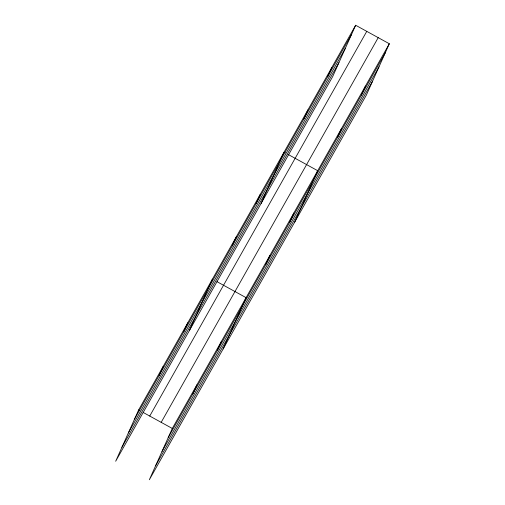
<?xml version="1.0" encoding="UTF-8"?>
<svg xmlns="http://www.w3.org/2000/svg" width="505" height="505" viewBox="0 0 505 505"><rect width="100%" height="100%" fill="white"/><g stroke="black" fill="none" stroke-linecap="round" stroke-linejoin="round"><path stroke-width="0.76" d="M355.653 25.25L138.623 409.946L115.677 461.248L332.707 76.545L355.653 25.25L389.323 43.752L366.377 95.054L149.347 479.75L172.293 428.455L389.323 43.752M159.157 375.436L163.222 366.352M183.751 331.842L187.816 322.752M189.47 330.447L212.416 279.151M232.218 245.922L236.283 236.832M256.092 203.603L260.157 194.52M261.085 203.496L284.031 152.201L285.338 152.92M303.84 118.972L307.905 109.882M327.713 76.653L331.779 67.569M192.828 393.944L196.893 384.854M217.421 350.344L221.487 341.254M223.141 348.955L246.086 297.653L216.986 281.664M265.895 264.424L269.96 255.341M289.763 222.112L293.828 213.022M294.756 222.004L317.702 170.703L287.951 154.353M337.51 137.474L341.576 128.39M361.384 95.161L365.45 86.071M134.557 419.036L351.587 34.34M128.327 432.968L345.357 48.265M121.907 447.316L338.937 62.62M149.739 416.057L366.763 31.354M161.183 422.35L378.207 37.648M168.228 437.545L385.258 52.842M161.998 451.47L379.028 66.774M155.578 465.818L372.608 81.122M138.623 409.946L139.929 410.666M143.199 412.465L172.293 428.455"/></g></svg>
